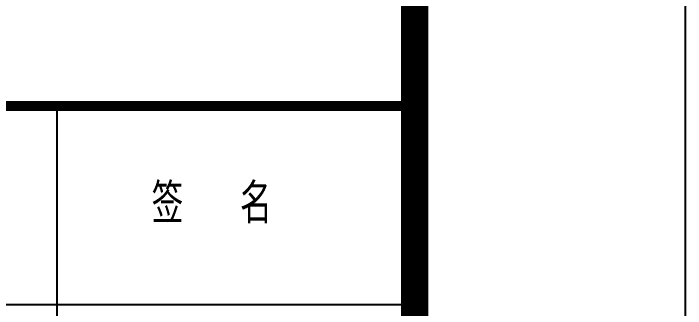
# Model space of a CAD drawing. Extents: x 1728470 to 1835391, y -157368 to 197905.
# Drawn here: x 1814053 to 1817775, y -131400 to -129765 of the extents above; entities that cross this region are included whole.
import ezdxf

# ---------------------------------------------------------------- set-up
doc = ezdxf.new("R2010")
doc.units = 0
doc.header["$LTSCALE"] = 1000
doc.header["$MEASUREMENT"] = 0
doc.layers.add('PUB_TEXT', color=7, linetype='CONTINUOUS')
doc.layers.add('PUB_TITLE', color=4, linetype='CONTINUOUS')
doc.styles.add('TQ', font='txt.shx', dxfattribs={"width": 0.8, "bigfont": 'hztxt.shx'})

msp = doc.modelspace()

# ---------------------------------------------------------------- linework, layer by layer
at = {"layer": 'PUB_TITLE', "color": 4}
for p, q in [((1814294.8, -137977.8), (1814294.8, -130277.8)), ((1810224.8, -131377.8), (1816274.8, -131377.8))]:
    msp.add_line(p, q, dxfattribs=at)
at = {"layer": 'PUB_TITLE'}
msp.add_lwpolyline([(1728674.8, -157368.2), (1817774.8, -157368.2), (1817774.8, -94368.2), (1728674.8, -94368.2)], close=True, dxfattribs=at)
at = {"layer": 'PUB_TITLE', "const_width": 150}
msp.add_lwpolyline([(1732424.8, -155868.2), (1816274.8, -155868.2), (1816274.8, -95868.2), (1732424.8, -95868.2)], close=True, dxfattribs=at)
at = {"layer": 'PUB_TITLE', "color": 4, "const_width": 55}
msp.add_lwpolyline([(1810224.8, -130277.8), (1816274.8, -130277.8)], dxfattribs=at)

# ---------------------------------------------------------------- texts
at = {"layer": 'PUB_TEXT', "color": 2, "insert": (1814817.4, -130707.2), "char_height": 220, "width": 1847.813, "attachment_point": 1, "style": 'TQ'}
msp.add_mtext('签  名', dxfattribs=at)

doc.saveas('drawing.dxf')
